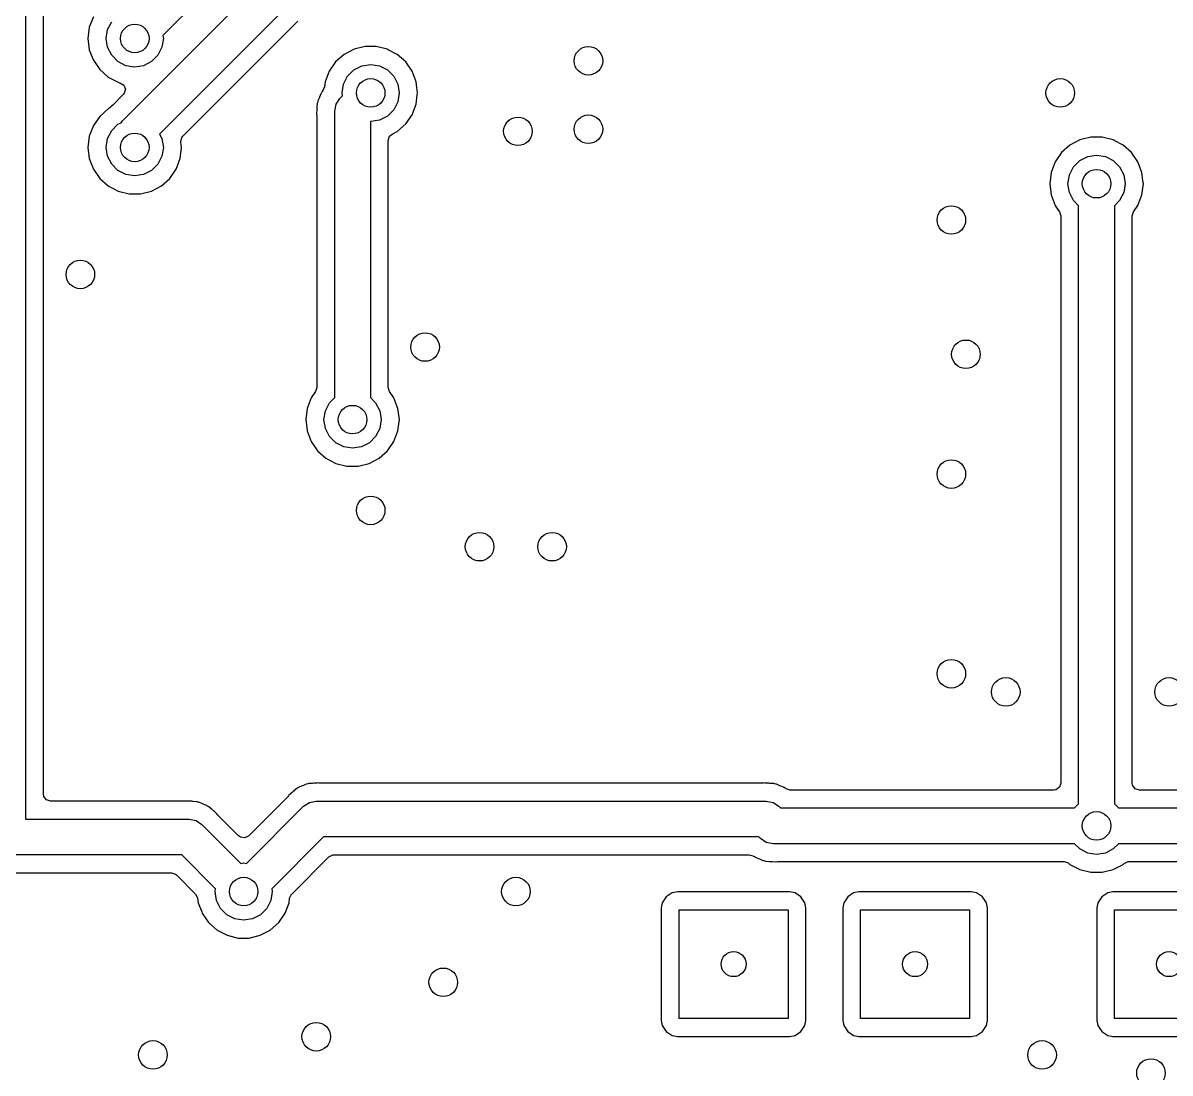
# Model space of a CAD drawing. Extents: x -0.19 to 2.19, y -0.19 to 1.39.
# Drawn here: x 1.028 to 1.661, y 0.35 to 0.929 of the extents above; entities that cross this region are included whole.
import ezdxf

# ---------------------------------------------------------------- set-up
doc = ezdxf.new("R2010")
doc.units = 0
doc.header["$MEASUREMENT"] = 0
doc.layers.add('BLACK', color=7, linetype='CONTINUOUS')

msp = doc.modelspace()

# ---------------------------------------------------------------- linework, layer by layer
at = {"layer": 'BLACK', "linetype": 'CONTINUOUS'}
for p, q in [((1.02984, 1.05247), (1.02984, 0.91)), ((1.0397, 0.86), (1.0397, 1.04677)), ((1.08304, 0.87452), (1.16595, 0.95743)), ((1.13649, 0.95257), (1.1055, 0.92158)), ((1.17699, 0.94063), (1.10371, 0.86735)), ((1.06716, 0.93199), (1.06495, 0.92617)), ((1.11655, 0.86624), (1.17993, 0.92963)), ((1.06495, 0.92617), (1.0642, 0.92)), ((1.06495, 0.92617), (1.06495, 0.92617)), ((1.07425, 0.92), (1.07502, 0.92487)), ((1.07502, 0.92487), (1.07726, 0.92926)), ((1.0642, 0.92), (1.0642, 0.92)), ((1.0642, 0.92), (1.06495, 0.91383)), ((1.07502, 0.91513), (1.07425, 0.92)), ((1.10575, 0.92), (1.10498, 0.91513)), ((1.1055, 0.92158), (1.10575, 0.92)), ((1.06495, 0.91383), (1.06495, 0.91383)), ((1.06495, 0.91383), (1.06601, 0.91102)), ((1.06601, 0.91102), (1.06716, 0.90801)), ((1.07726, 0.91074), (1.07502, 0.91513)), ((1.08074, 0.90726), (1.07726, 0.91074)), ((1.10274, 0.91074), (1.09926, 0.90726)), ((1.10498, 0.91513), (1.10274, 0.91074)), ((1.20534, 0.91123), (1.20069, 0.90711)), ((1.21085, 0.91412), (1.20534, 0.91123)), ((1.21689, 0.91561), (1.21085, 0.91412)), ((1.22311, 0.91561), (1.21689, 0.91561)), ((1.21689, 0.91561), (1.21689, 0.91561)), ((1.22915, 0.91412), (1.22311, 0.91561)), ((1.22311, 0.91561), (1.22311, 0.91561)), ((1.22971, 0.91383), (1.22915, 0.91412)), ((1.23465, 0.91123), (1.22971, 0.91383)), ((1.23931, 0.90711), (1.23465, 0.91123)), ((1.02984, 0.91), (1.02984, 0.48984)), ((1.06716, 0.90801), (1.07069, 0.90289)), ((1.08513, 0.90502), (1.08074, 0.90726)), ((1.09, 0.90425), (1.08513, 0.90502)), ((1.09487, 0.90502), (1.09, 0.90425)), ((1.09926, 0.90726), (1.09487, 0.90502)), ((1.20069, 0.90711), (1.19716, 0.90199)), ((1.21074, 0.90274), (1.21513, 0.90498)), ((1.21513, 0.90498), (1.22, 0.90575)), ((1.22, 0.90575), (1.22487, 0.90498)), ((1.22487, 0.90498), (1.22926, 0.90274)), ((1.24284, 0.90199), (1.23931, 0.90711)), ((1.07069, 0.90289), (1.07069, 0.90289)), ((1.07069, 0.90289), (1.07069, 0.90289)), ((1.07069, 0.90289), (1.07534, 0.89877)), ((1.07534, 0.89877), (1.08085, 0.89588)), ((1.19716, 0.90199), (1.19495, 0.89617)), ((1.20502, 0.89487), (1.20726, 0.89926)), ((1.20726, 0.89926), (1.21074, 0.90274)), ((1.22926, 0.90274), (1.23274, 0.89926)), ((1.23274, 0.89926), (1.23498, 0.89487)), ((1.24505, 0.89617), (1.24284, 0.90199)), ((1.08085, 0.89588), (1.08184, 0.89563)), ((1.08184, 0.89563), (1.08389, 0.89436)), ((1.08389, 0.89436), (1.0848, 0.89213)), ((1.0848, 0.89213), (1.08422, 0.88979)), ((1.19461, 0.89334), (1.19368, 0.89126)), ((1.19495, 0.89617), (1.19461, 0.89334)), ((1.20425, 0.89), (1.20502, 0.89487)), ((1.23498, 0.89487), (1.23575, 0.89)), ((1.24527, 0.89439), (1.24505, 0.89617)), ((1.2458, 0.89), (1.24527, 0.89439)), ((1.08367, 0.88909), (1.07786, 0.88329)), ((1.08422, 0.88979), (1.08367, 0.88909)), ((1.19086, 0.88532), (1.19065, 0.88451)), ((1.1909, 0.88561), (1.19086, 0.88532)), ((1.19175, 0.88748), (1.1909, 0.88561)), ((1.1909, 0.88561), (1.1909, 0.88561)), ((1.19181, 0.88761), (1.19175, 0.88748)), ((1.19253, 0.88954), (1.19181, 0.88761)), ((1.19271, 0.88978), (1.19253, 0.88954)), ((1.19253, 0.88954), (1.19253, 0.88954)), ((1.19313, 0.89049), (1.19271, 0.88978)), ((1.19325, 0.89076), (1.19313, 0.89049)), ((1.19368, 0.89126), (1.19325, 0.89076)), ((1.20091, 0.88377), (1.20304, 0.88696)), ((1.20304, 0.88696), (1.2045, 0.88842)), ((1.20304, 0.88696), (1.20304, 0.88696)), ((1.2045, 0.88842), (1.20425, 0.89)), ((1.23498, 0.88513), (1.23274, 0.88074)), ((1.23575, 0.89), (1.23498, 0.88513)), ((1.24505, 0.88383), (1.24567, 0.88898)), ((1.24567, 0.88898), (1.2458, 0.89)), ((1.2458, 0.89), (1.2458, 0.89)), ((1.07534, 0.88123), (1.07069, 0.87711)), ((1.07548, 0.8813), (1.07534, 0.88123)), ((1.07661, 0.8822), (1.07548, 0.8813)), ((1.07696, 0.8826), (1.07661, 0.8822)), ((1.07721, 0.88276), (1.07696, 0.8826)), ((1.07696, 0.8826), (1.07696, 0.8826)), ((1.07786, 0.88329), (1.07721, 0.88276)), ((1.19029, 0.88063), (1.19014, 0.87858)), ((1.1903, 0.88077), (1.19029, 0.88063)), ((1.19039, 0.88204), (1.1903, 0.88141)), ((1.1903, 0.88141), (1.1903, 0.88077)), ((1.1904, 0.88218), (1.19039, 0.88204)), ((1.19055, 0.88423), (1.1904, 0.88218)), ((1.19065, 0.88451), (1.19055, 0.88423)), ((1.20016, 0.88), (1.20091, 0.88377)), ((1.20016, 0.72215), (1.20016, 0.88)), ((1.23274, 0.88074), (1.22926, 0.87726)), ((1.24284, 0.87801), (1.24505, 0.88383)), ((1.07069, 0.87711), (1.06716, 0.87199)), ((1.07726, 0.86926), (1.08074, 0.87274)), ((1.08074, 0.87274), (1.08242, 0.8736)), ((1.08242, 0.8736), (1.08304, 0.87452)), ((1.19014, 0.87858), (1.19021, 0.87829)), ((1.19021, 0.87829), (1.1903, 0.87746)), ((1.1903, 0.87746), (1.1903, 0.72775)), ((1.22, 0.87425), (1.21984, 0.87428)), ((1.21984, 0.87428), (1.21984, 0.72215)), ((1.22487, 0.87502), (1.22, 0.87425)), ((1.22926, 0.87726), (1.22487, 0.87502)), ((1.23465, 0.86877), (1.23931, 0.87289)), ((1.23931, 0.87289), (1.24284, 0.87801)), ((1.06495, 0.86617), (1.0642, 0.86)), ((1.06716, 0.87199), (1.06495, 0.86617)), ((1.06495, 0.86617), (1.06495, 0.86617)), ((1.07502, 0.86487), (1.07726, 0.86926)), ((1.10371, 0.86735), (1.10498, 0.86487)), ((1.1159, 0.86538), (1.11655, 0.86624)), ((1.2297, 0.86381), (1.23045, 0.86611)), ((1.23045, 0.86611), (1.23179, 0.86726)), ((1.23179, 0.86726), (1.23465, 0.86877)), ((1.0397, 0.71), (1.0397, 0.86)), ((1.0642, 0.86), (1.0642, 0.86)), ((1.0642, 0.86), (1.06495, 0.85383)), ((1.07425, 0.86), (1.07502, 0.86487)), ((1.07502, 0.85513), (1.07425, 0.86)), ((1.10498, 0.86487), (1.10575, 0.86)), ((1.10575, 0.86), (1.10498, 0.85513)), ((1.11505, 0.85383), (1.1158, 0.85999)), ((1.11543, 0.86301), (1.1159, 0.86538)), ((1.11565, 0.86123), (1.11543, 0.86301)), ((1.1158, 0.86), (1.11565, 0.86123)), ((1.1158, 0.85999), (1.1158, 0.86)), ((1.1158, 0.86), (1.1158, 0.86)), ((1.2297, 0.72775), (1.2297, 0.86381)), ((1.60534, 0.86123), (1.60069, 0.85711)), ((1.61085, 0.86412), (1.60534, 0.86123)), ((1.61689, 0.86561), (1.61085, 0.86412)), ((1.62311, 0.86561), (1.61689, 0.86561)), ((1.61689, 0.86561), (1.61689, 0.86561)), ((1.62915, 0.86412), (1.62311, 0.86561)), ((1.62311, 0.86561), (1.62311, 0.86561)), ((1.62973, 0.86381), (1.62915, 0.86412)), ((1.63466, 0.86123), (1.62973, 0.86381)), ((1.63931, 0.85711), (1.63466, 0.86123)), ((1.06495, 0.85383), (1.06495, 0.85383)), ((1.06495, 0.85383), (1.06565, 0.85199)), ((1.07726, 0.85074), (1.07502, 0.85513)), ((1.10498, 0.85513), (1.10274, 0.85074)), ((1.11284, 0.84801), (1.11505, 0.85383)), ((1.60069, 0.85711), (1.59716, 0.85199)), ((1.61074, 0.85274), (1.61513, 0.85498)), ((1.61513, 0.85498), (1.62, 0.85575)), ((1.62, 0.85575), (1.62487, 0.85498)), ((1.62487, 0.85498), (1.62926, 0.85274)), ((1.64284, 0.85199), (1.63931, 0.85711)), ((1.06565, 0.85199), (1.06716, 0.84801)), ((1.06716, 0.84801), (1.07069, 0.84289)), ((1.08074, 0.84726), (1.07726, 0.85074)), ((1.08513, 0.84502), (1.08074, 0.84726)), ((1.09926, 0.84726), (1.09487, 0.84502)), ((1.10274, 0.85074), (1.09926, 0.84726)), ((1.10931, 0.84289), (1.11284, 0.84801)), ((1.59716, 0.85199), (1.59495, 0.84617)), ((1.60502, 0.84487), (1.60726, 0.84926)), ((1.60726, 0.84926), (1.61074, 0.85274)), ((1.62926, 0.85274), (1.63274, 0.84926)), ((1.63274, 0.84926), (1.63498, 0.84487)), ((1.64505, 0.84617), (1.64284, 0.85199)), ((1.07069, 0.84289), (1.07069, 0.84289)), ((1.07069, 0.84289), (1.07069, 0.84289)), ((1.07069, 0.84289), (1.07534, 0.83877)), ((1.09, 0.84425), (1.08513, 0.84502)), ((1.09487, 0.84502), (1.09, 0.84425)), ((1.10466, 0.83877), (1.10931, 0.84289)), ((1.59495, 0.84617), (1.5942, 0.84)), ((1.59495, 0.84617), (1.59495, 0.84617)), ((1.60425, 0.84), (1.60502, 0.84487)), ((1.63498, 0.84487), (1.63575, 0.84)), ((1.64558, 0.84183), (1.64505, 0.84617)), ((1.64505, 0.84617), (1.64505, 0.84617)), ((1.6458, 0.84), (1.64558, 0.84183)), ((1.07534, 0.83877), (1.08085, 0.83588)), ((1.08085, 0.83588), (1.08689, 0.83439)), ((1.09311, 0.83439), (1.09915, 0.83588)), ((1.09915, 0.83588), (1.10466, 0.83877)), ((1.5942, 0.84), (1.5942, 0.84)), ((1.5942, 0.84), (1.59495, 0.83383)), ((1.60502, 0.83513), (1.60425, 0.84)), ((1.60726, 0.83074), (1.60502, 0.83513)), ((1.63498, 0.83513), (1.63274, 0.83074)), ((1.63575, 0.84), (1.63498, 0.83513)), ((1.64505, 0.83383), (1.6458, 0.84)), ((1.08689, 0.83439), (1.08689, 0.83439)), ((1.08689, 0.83439), (1.09311, 0.83439)), ((1.09311, 0.83439), (1.09311, 0.83439)), ((1.59495, 0.83383), (1.59495, 0.83383)), ((1.59495, 0.83383), (1.59716, 0.82801)), ((1.61016, 0.82785), (1.60726, 0.83074)), ((1.63274, 0.83074), (1.62984, 0.82785)), ((1.64284, 0.82801), (1.64505, 0.83383)), ((1.59716, 0.82801), (1.59776, 0.82714)), ((1.59776, 0.82714), (1.59961, 0.82446)), ((1.59961, 0.82446), (1.6003, 0.82225)), ((1.6003, 0.82225), (1.6003, 0.5098)), ((1.61016, 0.49835), (1.61016, 0.82785)), ((1.62984, 0.82785), (1.62984, 0.49835)), ((1.6397, 0.82225), (1.64039, 0.82446)), ((1.6397, 0.5098), (1.6397, 0.82225)), ((1.64039, 0.82446), (1.64284, 0.82801)), ((1.1903, 0.72775), (1.18961, 0.72554)), ((1.23039, 0.72554), (1.2297, 0.72775)), ((1.18716, 0.72199), (1.18495, 0.71617)), ((1.18961, 0.72554), (1.18716, 0.72199)), ((1.19726, 0.71926), (1.20016, 0.72215)), ((1.21984, 0.72215), (1.22274, 0.71926)), ((1.23284, 0.72199), (1.23039, 0.72554)), ((1.23505, 0.71617), (1.23284, 0.72199)), ((1.18495, 0.71617), (1.1842, 0.71)), ((1.18495, 0.71617), (1.18495, 0.71617)), ((1.19425, 0.71), (1.19502, 0.71487)), ((1.19502, 0.71487), (1.19726, 0.71926)), ((1.22274, 0.71926), (1.22498, 0.71487)), ((1.22498, 0.71487), (1.22575, 0.71)), ((1.2358, 0.71), (1.23505, 0.71617)), ((1.0397, 0.5036), (1.0397, 0.71)), ((1.1842, 0.71), (1.1842, 0.71)), ((1.1842, 0.71), (1.18495, 0.70383)), ((1.19502, 0.70513), (1.19425, 0.71)), ((1.22575, 0.71), (1.22498, 0.70513)), ((1.23505, 0.70383), (1.2358, 0.71)), ((1.18495, 0.70383), (1.18495, 0.70383)), ((1.18495, 0.70383), (1.18716, 0.69801)), ((1.19726, 0.70074), (1.19502, 0.70513)), ((1.22498, 0.70513), (1.22274, 0.70074)), ((1.23284, 0.69801), (1.23505, 0.70383)), ((1.18716, 0.69801), (1.18716, 0.69801)), ((1.18716, 0.69801), (1.19069, 0.69289)), ((1.20074, 0.69726), (1.19726, 0.70074)), ((1.20513, 0.69502), (1.20074, 0.69726)), ((1.21926, 0.69726), (1.21487, 0.69502)), ((1.22274, 0.70074), (1.21926, 0.69726)), ((1.22931, 0.69289), (1.23284, 0.69801)), ((1.19069, 0.69289), (1.19069, 0.69289)), ((1.19069, 0.69289), (1.19069, 0.69289)), ((1.19069, 0.69289), (1.19534, 0.68877)), ((1.21, 0.69425), (1.20513, 0.69502)), ((1.21487, 0.69502), (1.21, 0.69425)), ((1.22466, 0.68877), (1.22931, 0.69289)), ((1.19534, 0.68877), (1.20085, 0.68588)), ((1.20085, 0.68588), (1.20689, 0.68439)), ((1.20689, 0.68439), (1.20689, 0.68439)), ((1.20689, 0.68439), (1.21311, 0.68439)), ((1.21311, 0.68439), (1.21915, 0.68588)), ((1.21311, 0.68439), (1.21311, 0.68439)), ((1.21915, 0.68588), (1.22466, 0.68877)), ((1.17924, 0.50675), (1.17768, 0.5054)), ((1.17951, 0.50687), (1.17924, 0.50675)), ((1.18022, 0.5073), (1.17951, 0.50687)), ((1.18046, 0.50747), (1.18022, 0.5073)), ((1.18239, 0.50819), (1.18046, 0.50747)), ((1.18046, 0.50747), (1.18046, 0.50747)), ((1.18252, 0.50824), (1.18239, 0.50819)), ((1.18439, 0.5091), (1.18252, 0.50824)), ((1.18468, 0.50914), (1.18439, 0.5091)), ((1.18439, 0.5091), (1.18439, 0.5091)), ((1.18439, 0.5091), (1.18439, 0.5091)), ((1.18439, 0.5091), (1.18439, 0.5091)), ((1.18439, 0.5091), (1.18439, 0.5091)), ((1.18549, 0.50935), (1.18468, 0.50914)), ((1.18577, 0.50945), (1.18549, 0.50935)), ((1.18782, 0.5096), (1.18577, 0.50945)), ((1.18796, 0.50961), (1.18782, 0.5096)), ((1.18859, 0.5097), (1.18796, 0.50961)), ((1.18923, 0.5097), (1.18859, 0.5097)), ((1.18937, 0.50971), (1.18923, 0.5097)), ((1.19066, 0.5098), (1.18937, 0.50971)), ((1.19142, 0.50986), (1.19066, 0.5098)), ((1.19171, 0.50979), (1.19142, 0.50986)), ((1.19142, 0.50986), (1.19142, 0.50986)), ((1.19254, 0.5097), (1.19171, 0.50979)), ((1.43546, 0.5097), (1.19254, 0.5097)), ((1.43629, 0.50979), (1.43546, 0.5097)), ((1.43658, 0.50986), (1.43629, 0.50979)), ((1.43746, 0.50979), (1.43658, 0.50986)), ((1.43658, 0.50986), (1.43658, 0.50986)), ((1.43658, 0.50986), (1.43658, 0.50986)), ((1.43863, 0.50971), (1.43746, 0.50979)), ((1.43877, 0.5097), (1.43863, 0.50971)), ((1.43941, 0.5097), (1.43877, 0.5097)), ((1.44004, 0.50961), (1.43941, 0.5097)), ((1.43941, 0.5097), (1.43941, 0.5097)), ((1.44018, 0.5096), (1.44004, 0.50961)), ((1.44223, 0.50945), (1.44018, 0.5096)), ((1.44251, 0.50935), (1.44223, 0.50945)), ((1.44223, 0.50945), (1.44223, 0.50945)), ((1.44332, 0.50914), (1.44251, 0.50935)), ((1.44361, 0.5091), (1.44332, 0.50914)), ((1.44548, 0.50824), (1.44361, 0.5091)), ((1.44361, 0.5091), (1.44361, 0.5091)), ((1.44561, 0.50819), (1.44548, 0.50824)), ((1.44754, 0.50747), (1.44561, 0.50819)), ((1.44774, 0.50733), (1.44754, 0.50747)), ((1.44754, 0.50747), (1.44754, 0.50747)), ((1.44754, 0.50747), (1.44754, 0.50747)), ((1.44778, 0.5073), (1.44774, 0.50733)), ((1.44849, 0.50687), (1.44778, 0.5073)), ((1.44876, 0.50675), (1.44849, 0.50687)), ((1.44882, 0.50671), (1.44876, 0.50675)), ((1.44876, 0.50675), (1.44876, 0.50675)), ((1.44876, 0.50675), (1.44876, 0.50675)), ((1.4489, 0.50665), (1.44882, 0.50671)), ((1.44893, 0.50664), (1.4489, 0.50665)), ((1.449, 0.5066), (1.44893, 0.50664)), ((1.44901, 0.50661), (1.449, 0.5066)), ((1.45119, 0.50591), (1.44901, 0.50661)), ((1.5964, 0.50591), (1.45119, 0.50591)), ((1.5976, 0.50609), (1.5964, 0.50591)), ((1.59955, 0.50751), (1.5976, 0.50609)), ((1.6003, 0.5098), (1.59955, 0.50751)), ((1.6399, 0.5086), (1.6397, 0.5098)), ((1.64131, 0.50665), (1.6399, 0.5086)), ((1.6436, 0.50591), (1.64131, 0.50665)), ((1.89126, 0.50591), (1.6436, 0.50591)), ((1.0399, 0.5024), (1.0397, 0.5036)), ((1.04131, 0.50045), (1.0399, 0.5024)), ((1.0436, 0.49971), (1.04131, 0.50045)), ((1.11746, 0.49971), (1.0436, 0.49971)), ((1.11829, 0.49979), (1.11746, 0.49971)), ((1.11858, 0.49986), (1.11829, 0.49979)), ((1.11946, 0.49979), (1.11858, 0.49986)), ((1.11858, 0.49986), (1.11858, 0.49986)), ((1.11858, 0.49986), (1.11858, 0.49986)), ((1.12063, 0.49971), (1.11946, 0.49979)), ((1.12077, 0.49971), (1.12063, 0.49971)), ((1.12141, 0.49971), (1.12077, 0.49971)), ((1.12204, 0.49961), (1.12141, 0.49971)), ((1.12141, 0.49971), (1.12141, 0.49971)), ((1.12218, 0.4996), (1.12204, 0.49961)), ((1.12423, 0.49945), (1.12218, 0.4996)), ((1.12451, 0.49935), (1.12423, 0.49945)), ((1.12423, 0.49945), (1.12423, 0.49945)), ((1.17427, 0.50214), (1.15276, 0.48062)), ((1.17479, 0.50279), (1.17427, 0.50214)), ((1.17495, 0.50304), (1.17479, 0.50279)), ((1.17651, 0.50439), (1.17495, 0.50304)), ((1.17495, 0.50304), (1.17495, 0.50304)), ((1.17661, 0.50448), (1.17651, 0.50439)), ((1.17706, 0.50493), (1.17661, 0.50448)), ((1.17757, 0.50531), (1.17706, 0.50493)), ((1.17768, 0.5054), (1.17757, 0.50531)), ((1.18623, 0.49909), (1.19, 0.49984)), ((1.19, 0.49984), (1.438, 0.49984)), ((1.438, 0.49984), (1.44177, 0.49909)), ((1.12532, 0.49914), (1.12451, 0.49935)), ((1.12561, 0.4991), (1.12532, 0.49914)), ((1.12748, 0.49824), (1.12561, 0.4991)), ((1.12561, 0.4991), (1.12561, 0.4991)), ((1.12761, 0.49819), (1.12748, 0.49824)), ((1.12954, 0.49747), (1.12761, 0.49819)), ((1.12974, 0.49733), (1.12954, 0.49747)), ((1.12954, 0.49747), (1.12954, 0.49747)), ((1.12954, 0.49747), (1.12954, 0.49747)), ((1.12978, 0.49729), (1.12974, 0.49733)), ((1.13049, 0.49687), (1.12978, 0.49729)), ((1.13076, 0.49675), (1.13049, 0.49687)), ((1.13232, 0.4954), (1.13076, 0.49675)), ((1.13243, 0.49531), (1.13232, 0.4954)), ((1.13294, 0.49493), (1.13243, 0.49531)), ((1.13339, 0.49448), (1.13294, 0.49493)), ((1.13294, 0.49493), (1.13294, 0.49493)), ((1.13349, 0.49439), (1.13339, 0.49448)), ((1.13504, 0.49304), (1.13349, 0.49439)), ((1.15158, 0.4655), (1.18304, 0.49696)), ((1.18304, 0.49696), (1.18623, 0.49909)), ((1.44177, 0.49909), (1.44496, 0.49696)), ((1.44496, 0.49696), (1.44588, 0.49604)), ((1.44588, 0.49604), (1.60785, 0.49604)), ((1.60785, 0.49604), (1.61016, 0.49835)), ((1.62984, 0.49835), (1.63215, 0.49604)), ((1.63215, 0.49604), (1.8938, 0.49604)), ((1.02984, 0.48984), (1.12, 0.48984)), ((1.12, 0.48984), (1.12377, 0.48909)), ((1.12377, 0.48909), (1.12696, 0.48696)), ((1.12696, 0.48696), (1.14842, 0.4655)), ((1.1352, 0.49279), (1.13504, 0.49304)), ((1.13504, 0.49304), (1.13504, 0.49304)), ((1.13573, 0.49214), (1.1352, 0.49279)), ((1.14724, 0.48062), (1.13573, 0.49214)), ((1.14823, 0.47991), (1.14724, 0.48062)), ((1.15276, 0.48062), (1.15061, 0.47953)), ((1.15061, 0.47953), (1.14823, 0.47991)), ((1.19408, 0.48016), (1.1655, 0.45158)), ((1.43392, 0.48016), (1.19408, 0.48016)), ((1.43484, 0.47924), (1.43392, 0.48016)), ((1.43803, 0.47711), (1.43484, 0.47924)), ((1.4418, 0.47636), (1.43803, 0.47711)), ((1.60785, 0.47636), (1.4418, 0.47636)), ((1.4418, 0.47636), (1.4418, 0.47636)), ((1.61074, 0.47346), (1.60785, 0.47636)), ((1.63215, 0.47636), (1.62926, 0.47346)), ((1.88972, 0.47636), (1.63215, 0.47636)), ((1.11592, 0.47016), (1.02, 0.47016)), ((1.1345, 0.45158), (1.11592, 0.47016)), ((1.17646, 0.4486), (1.19702, 0.46915)), ((1.19702, 0.46915), (1.19917, 0.47025)), ((1.19917, 0.47025), (1.19978, 0.4703)), ((1.19978, 0.4703), (1.42861, 0.4703)), ((1.42861, 0.4703), (1.43079, 0.46959)), ((1.43079, 0.46959), (1.4308, 0.4696)), ((1.4308, 0.4696), (1.43087, 0.46956)), ((1.43087, 0.46956), (1.4309, 0.46955)), ((1.4309, 0.46955), (1.43098, 0.46949)), ((1.43098, 0.46949), (1.43104, 0.46945)), ((1.43104, 0.46945), (1.43104, 0.46945)), ((1.43104, 0.46945), (1.43131, 0.46933)), ((1.43131, 0.46933), (1.43202, 0.46891)), ((1.43202, 0.46891), (1.43226, 0.46873)), ((1.43226, 0.46873), (1.43419, 0.46801)), ((1.43419, 0.46801), (1.43432, 0.46796)), ((1.43432, 0.46796), (1.43619, 0.4671)), ((1.61513, 0.47122), (1.61074, 0.47346)), ((1.62, 0.47045), (1.61513, 0.47122)), ((1.62487, 0.47122), (1.62, 0.47045)), ((1.62926, 0.47346), (1.62487, 0.47122)), ((1.14842, 0.4655), (1.15, 0.46575)), ((1.15, 0.46575), (1.15158, 0.4655)), ((1.43619, 0.4671), (1.43648, 0.46706)), ((1.43648, 0.46706), (1.43729, 0.46685)), ((1.43729, 0.46685), (1.43757, 0.46675)), ((1.43757, 0.46675), (1.43962, 0.4666)), ((1.43962, 0.4666), (1.43976, 0.46659)), ((1.43976, 0.46659), (1.44039, 0.46649)), ((1.44039, 0.46649), (1.44103, 0.46649)), ((1.44103, 0.46649), (1.44117, 0.46649)), ((1.44117, 0.46649), (1.44135, 0.46648)), ((1.44135, 0.46648), (1.44322, 0.46634)), ((1.44322, 0.46634), (1.44347, 0.4664)), ((1.44347, 0.4664), (1.44351, 0.46641)), ((1.44351, 0.46641), (1.44434, 0.46649)), ((1.44434, 0.46649), (1.60214, 0.46649)), ((1.60214, 0.46649), (1.60443, 0.46575)), ((1.60443, 0.46575), (1.60473, 0.46552)), ((1.60473, 0.46552), (1.60534, 0.46497)), ((1.60534, 0.46497), (1.61085, 0.46208)), ((1.61085, 0.46208), (1.61689, 0.46059)), ((1.62311, 0.46059), (1.62915, 0.46208)), ((1.62915, 0.46208), (1.63466, 0.46497)), ((1.63466, 0.46497), (1.63527, 0.46552)), ((1.63527, 0.46552), (1.63748, 0.46648)), ((1.63748, 0.46648), (1.63786, 0.46649)), ((1.63786, 0.46649), (1.88402, 0.46649)), ((1.01859, 0.4603), (1.11022, 0.4603)), ((1.11022, 0.4603), (1.11251, 0.45955)), ((1.11251, 0.45955), (1.11298, 0.45915)), ((1.11298, 0.45915), (1.12354, 0.4486)), ((1.61689, 0.46059), (1.61689, 0.46059)), ((1.61689, 0.46059), (1.62311, 0.46059)), ((1.62311, 0.46059), (1.62311, 0.46059)), ((1.13425, 0.45), (1.1345, 0.45158)), ((1.13502, 0.44513), (1.13425, 0.45)), ((1.16575, 0.45), (1.16498, 0.44513)), ((1.1655, 0.45158), (1.16575, 0.45)), ((1.38615, 0.44929), (1.38289, 0.44711)), ((1.38903, 0.44986), (1.38615, 0.44929)), ((1.38615, 0.44929), (1.38615, 0.44929)), ((1.45097, 0.44986), (1.38903, 0.44986)), ((1.38903, 0.44986), (1.38903, 0.44986)), ((1.38903, 0.44986), (1.38903, 0.44986)), ((1.45385, 0.44929), (1.45097, 0.44986)), ((1.45097, 0.44986), (1.45097, 0.44986)), ((1.45711, 0.44711), (1.45385, 0.44929)), ((1.45385, 0.44929), (1.45385, 0.44929)), ((1.45385, 0.44929), (1.45385, 0.44929)), ((1.45385, 0.44929), (1.45385, 0.44929)), ((1.48615, 0.44929), (1.48289, 0.44711)), ((1.48903, 0.44986), (1.48615, 0.44929)), ((1.48615, 0.44929), (1.48615, 0.44929)), ((1.55097, 0.44986), (1.48903, 0.44986)), ((1.48903, 0.44986), (1.48903, 0.44986)), ((1.48903, 0.44986), (1.48903, 0.44986)), ((1.55385, 0.44929), (1.55097, 0.44986)), ((1.55097, 0.44986), (1.55097, 0.44986)), ((1.55711, 0.44711), (1.55385, 0.44929)), ((1.55385, 0.44929), (1.55385, 0.44929)), ((1.55385, 0.44929), (1.55385, 0.44929)), ((1.55385, 0.44929), (1.55385, 0.44929)), ((1.62615, 0.44929), (1.62289, 0.44711)), ((1.62903, 0.44986), (1.62615, 0.44929)), ((1.62615, 0.44929), (1.62615, 0.44929)), ((1.69097, 0.44986), (1.62903, 0.44986)), ((1.62903, 0.44986), (1.62903, 0.44986)), ((1.62903, 0.44986), (1.62903, 0.44986)), ((1.12354, 0.4486), (1.12463, 0.44645)), ((1.12463, 0.44645), (1.12465, 0.44631)), ((1.12465, 0.44631), (1.12495, 0.44383)), ((1.12495, 0.44383), (1.12687, 0.43877)), ((1.13726, 0.44074), (1.13502, 0.44513)), ((1.16498, 0.44513), (1.16274, 0.44074)), ((1.17284, 0.43801), (1.17505, 0.44383)), ((1.17505, 0.44383), (1.17535, 0.44631)), ((1.17535, 0.44631), (1.17637, 0.44849)), ((1.17637, 0.44849), (1.17646, 0.4486)), ((1.38071, 0.44385), (1.38014, 0.44097)), ((1.38289, 0.44711), (1.38071, 0.44385)), ((1.38071, 0.44385), (1.38071, 0.44385)), ((1.38289, 0.44711), (1.38289, 0.44711)), ((1.45929, 0.44385), (1.45711, 0.44711)), ((1.45711, 0.44711), (1.45711, 0.44711)), ((1.45986, 0.44097), (1.45929, 0.44385)), ((1.48071, 0.44385), (1.48014, 0.44097)), ((1.48289, 0.44711), (1.48071, 0.44385)), ((1.48071, 0.44385), (1.48071, 0.44385)), ((1.48289, 0.44711), (1.48289, 0.44711)), ((1.55929, 0.44385), (1.55711, 0.44711)), ((1.55711, 0.44711), (1.55711, 0.44711)), ((1.55986, 0.44097), (1.55929, 0.44385)), ((1.62071, 0.44385), (1.62014, 0.44097)), ((1.62289, 0.44711), (1.62071, 0.44385)), ((1.62071, 0.44385), (1.62071, 0.44385)), ((1.62289, 0.44711), (1.62289, 0.44711)), ((1.12687, 0.43877), (1.12716, 0.43801)), ((1.12716, 0.43801), (1.13069, 0.43289)), ((1.14074, 0.43726), (1.13726, 0.44074)), ((1.14513, 0.43502), (1.14074, 0.43726)), ((1.15926, 0.43726), (1.15487, 0.43502)), ((1.16274, 0.44074), (1.15926, 0.43726)), ((1.16931, 0.43289), (1.17284, 0.43801)), ((1.38014, 0.44097), (1.38014, 0.44097)), ((1.38014, 0.44097), (1.38014, 0.37903)), ((1.39, 0.38), (1.39, 0.44)), ((1.39, 0.44), (1.45, 0.44)), ((1.45, 0.44), (1.45, 0.38)), ((1.45986, 0.37903), (1.45986, 0.44097)), ((1.48014, 0.44097), (1.48014, 0.44097)), ((1.48014, 0.44097), (1.48014, 0.37903)), ((1.49, 0.38), (1.49, 0.44)), ((1.49, 0.44), (1.55, 0.44)), ((1.55, 0.44), (1.55, 0.38)), ((1.55986, 0.37903), (1.55986, 0.44097)), ((1.62014, 0.44097), (1.62014, 0.44097)), ((1.62014, 0.44097), (1.62014, 0.37903)), ((1.63, 0.38), (1.63, 0.44)), ((1.63, 0.44), (1.69, 0.44)), ((1.13069, 0.43289), (1.13069, 0.43289)), ((1.13069, 0.43289), (1.13069, 0.43289)), ((1.13069, 0.43289), (1.13534, 0.42877)), ((1.15, 0.43425), (1.14513, 0.43502)), ((1.15487, 0.43502), (1.15, 0.43425)), ((1.16465, 0.42877), (1.16931, 0.43289)), ((1.13534, 0.42877), (1.14085, 0.42588)), ((1.14085, 0.42588), (1.14689, 0.42439)), ((1.14689, 0.42439), (1.14689, 0.42439)), ((1.14689, 0.42439), (1.15311, 0.42439)), ((1.15311, 0.42439), (1.15915, 0.42588)), ((1.15311, 0.42439), (1.15311, 0.42439)), ((1.15915, 0.42588), (1.16465, 0.42877)), ((1.45, 0.38), (1.39, 0.38)), ((1.55, 0.38), (1.49, 0.38)), ((1.69, 0.38), (1.63, 0.38)), ((1.38014, 0.37903), (1.38014, 0.37903)), ((1.38014, 0.37903), (1.38071, 0.37615)), ((1.38071, 0.37615), (1.38071, 0.37615)), ((1.38071, 0.37615), (1.38289, 0.37289)), ((1.45711, 0.37289), (1.45929, 0.37615)), ((1.45929, 0.37615), (1.45986, 0.37903)), ((1.45986, 0.37903), (1.45986, 0.37903)), ((1.48014, 0.37903), (1.48071, 0.37615)), ((1.48014, 0.37903), (1.48014, 0.37903)), ((1.48071, 0.37615), (1.48071, 0.37615)), ((1.48071, 0.37615), (1.48289, 0.37289)), ((1.55711, 0.37289), (1.55929, 0.37615)), ((1.55929, 0.37615), (1.55986, 0.37903)), ((1.55986, 0.37903), (1.55986, 0.37903)), ((1.62014, 0.37903), (1.62071, 0.37615)), ((1.62014, 0.37903), (1.62014, 0.37903)), ((1.62071, 0.37615), (1.62071, 0.37615)), ((1.62071, 0.37615), (1.62289, 0.37289)), ((1.38289, 0.37289), (1.38289, 0.37289)), ((1.38289, 0.37289), (1.38615, 0.37071)), ((1.38615, 0.37071), (1.38834, 0.37028)), ((1.38834, 0.37028), (1.38903, 0.37014)), ((1.38903, 0.37014), (1.38903, 0.37014)), ((1.38903, 0.37014), (1.38903, 0.37014)), ((1.38903, 0.37014), (1.38903, 0.37014)), ((1.38903, 0.37014), (1.45097, 0.37014)), ((1.45097, 0.37014), (1.45385, 0.37071)), ((1.45097, 0.37014), (1.45097, 0.37014)), ((1.45385, 0.37071), (1.45711, 0.37289)), ((1.48289, 0.37289), (1.48289, 0.37289)), ((1.48289, 0.37289), (1.48615, 0.37071)), ((1.48615, 0.37071), (1.48834, 0.37028)), ((1.48834, 0.37028), (1.48903, 0.37014)), ((1.48903, 0.37014), (1.48903, 0.37014)), ((1.48903, 0.37014), (1.48903, 0.37014)), ((1.48903, 0.37014), (1.48903, 0.37014)), ((1.48903, 0.37014), (1.55097, 0.37014)), ((1.55097, 0.37014), (1.55385, 0.37071)), ((1.55097, 0.37014), (1.55097, 0.37014)), ((1.55385, 0.37071), (1.55711, 0.37289)), ((1.62289, 0.37289), (1.62289, 0.37289)), ((1.62289, 0.37289), (1.62615, 0.37071)), ((1.62615, 0.37071), (1.62834, 0.37028)), ((1.62834, 0.37028), (1.62903, 0.37014)), ((1.62903, 0.37014), (1.62903, 0.37014)), ((1.62903, 0.37014), (1.62903, 0.37014)), ((1.62903, 0.37014), (1.62903, 0.37014)), ((1.62903, 0.37014), (1.69097, 0.37014))]:
    msp.add_line(p, q, dxfattribs=at)
at = {"layer": 'BLACK'}
for centre, radius in [((1.09, 0.92), 0.00787), ((1.34, 0.9077), 0.00787), ((1.22, 0.89), 0.00787), ((1.6, 0.89), 0.00787), ((1.30115, 0.86885), 0.00787), ((1.34, 0.87), 0.00787), ((1.09, 0.86), 0.00787), ((1.62, 0.84), 0.00787), ((1.54, 0.82), 0.00787), ((1.06, 0.79), 0.00787), ((1.25, 0.75), 0.00787), ((1.548, 0.746), 0.00787), ((1.21, 0.71), 0.00787), ((1.54, 0.68), 0.00787), ((1.22, 0.66), 0.00787), ((1.28, 0.64), 0.00787), ((1.32, 0.64), 0.00787), ((1.54, 0.57), 0.00787), ((1.57, 0.56), 0.00787), ((1.66, 0.56), 0.00787), ((1.62, 0.4862), 0.00787), ((1.15, 0.45), 0.00787), ((1.3, 0.45), 0.00787), ((1.42, 0.41), 0.00689), ((1.52, 0.41), 0.00689), ((1.66, 0.41), 0.00689), ((1.26, 0.4), 0.00787), ((1.19, 0.37), 0.00787), ((1.1, 0.36), 0.00787), ((1.59, 0.36), 0.00787), ((1.65, 0.35), 0.00787)]:
    msp.add_circle(centre, radius, dxfattribs=at)

doc.saveas('drawing.dxf')
